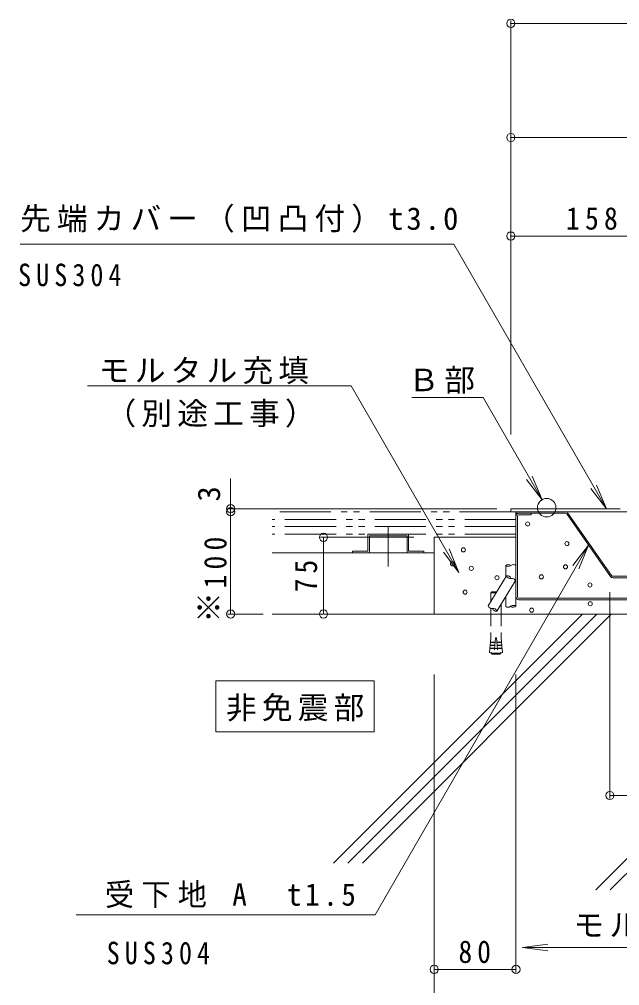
# Model space of a CAD drawing. Units: millimetres on the paper, enlarged 30 times, with parts at other scales. Extents: x -11530 to -200, y -4651 to 3587.
# Drawn here: x -11522 to -9760, y -3076 to -242 of the extents above; entities that cross this region are included whole.
import ezdxf
from ezdxf.enums import TextEntityAlignment as Align

# ---------------------------------------------------------------- set-up
doc = ezdxf.new("R2010")
doc.units = ezdxf.units.MM
doc.header["$LTSCALE"] = 30
doc.header["$PDMODE"] = 32
doc.header["$PDSIZE"] = 24
doc.linetypes.add('DASHED1', pattern=[1.8, 1.2, -0.6])
doc.linetypes.add('DOUBLE_CHAIN1', pattern=[8.8, 5, -1, 0.6, -0.6, 0.6, -1])
for name, color, linetype, lineweight in [('1-0_1-0ﾚｲﾔ', 6, 'Continuous', 5), ('1-1_1-1ﾚｲﾔ', 4, 'Continuous', 9), ('1-3_1-3ﾚｲﾔ', 4, 'Continuous', 9), ('1-4_1-4ﾚｲﾔ', 7, 'Continuous', 9), ('1-5_1-5ﾚｲﾔ', 7, 'Continuous', 9), ('1-6_1-6ﾚｲﾔ', 7, 'DASHED1', 9), ('1-9_12-001', 6, 'DOUBLE_CHAIN1', 5), ('1-A_12-102', 3, 'DOUBLE_CHAIN1', 9)]:
    doc.layers.add(name, color=color, linetype=linetype, lineweight=lineweight)
doc.styles.add('ＭＳ ゴシック', font='')
doc.styles.get('ＭＳ ゴシック').set_extended_font_data('MS Gothic')

msp = doc.modelspace()

# ---------------------------------------------------------------- linework, layer by layer
at = {"layer": '1-0_1-0ﾚｲﾔ'}
for p, q in [((-10304.01, -1986.24), (-10304.01, -1761.24)), ((-10064.12, -1761.24), (-10304.01, -1761.24)), ((-10779.59, -1806.24), (-10304.01, -1806.24)), ((-7604.14, -1986.24), (-10779.59, -1986.24)), ((-9869.1, -1986.24), (-10599.78, -2716.93)), ((-9826.67, -1986.24), (-10557.35, -2716.93)), ((-9784.25, -1986.24), (-10514.93, -2716.93)), ((-9829.62, -2795.3), (-9020.57, -1986.24)), ((-9787.2, -2795.3), (-8978.14, -1986.24))]:
    msp.add_line(p, q, dxfattribs=at)
for centre in [(-10029.65, -1721.83), (-9914.55, -1779.71), (-10218.26, -1798.03), (-10250.32, -1839.07), (-9918.59, -1847.68), (-10195.14, -1852.21), (-10119.71, -1879.89), (-9989.64, -1877.25), (-9846.91, -1901), (-10213.28, -1922.2), (-9845.92, -1955.98), (-10018, -1974.98)]:
    msp.add_circle(centre, 6, dxfattribs=at)
at = {"layer": '1-1_1-1ﾚｲﾔ'}
for p, q in [((-9918.8, -1686.24), (-10064.12, -1686.24)), ((-10064.12, -1690.74), (-10064.12, -1686.24)), ((-9918.8, -1690.74), (-10064.12, -1690.74)), ((-9915.11, -1692.66), (-9786.81, -1875.9)), ((-9911.43, -1690.08), (-9783.12, -1873.32)), ((-9779.43, -1875.24), (-9473.3, -1875.24)), ((-9779.43, -1879.74), (-9473.14, -1879.74))]:
    msp.add_line(p, q, dxfattribs=at)
at = {"layer": '1-1_1-1ﾚｲﾔ', "color": 7}
for p, q in [((-10064.12, -1699.74), (-10064.12, -1935.24)), ((-10059.62, -1699.74), (-10059.62, -1935.24)), ((-10055.12, -1695.24), (-10019.12, -1695.24)), ((-10019.12, -1690.74), (-10019.12, -1695.24)), ((-9477.64, -1939.74), (-10055.12, -1939.74)), ((-10055.12, -1944.24), (-9477.64, -1944.24))]:
    msp.add_line(p, q, dxfattribs=at)
for centre, radius, start, end in [((-10055.12, -1699.74), 9, 90.00002, 180), ((-10055.12, -1699.74), 4.5, 90.00002, 180), ((-10055.12, -1935.24), 9, 180, 270), ((-10055.12, -1935.24), 4.5, 180, 270)]:
    msp.add_arc(centre, radius, start, end, dxfattribs=at)
at = {"layer": '1-1_1-1ﾚｲﾔ'}
for centre, radius, start, end in [((-9918.8, -1695.24), 9, 35, 90.00003), ((-9918.8, -1695.24), 4.5, 35, 90.00003), ((-9779.43, -1870.74), 9, 215, 270), ((-9779.43, -1870.74), 4.5, 215, 270)]:
    msp.add_arc(centre, radius, start, end, dxfattribs=at)
at = {"layer": '1-3_1-3ﾚｲﾔ'}
for p, q in [((-10073.31, -1677.24), (-10079.31, -1677.24)), ((-10079.31, -1686.24), (-10079.31, -1677.24)), ((-10079.31, -1686.24), (-9605.31, -1686.24)), ((-10071.81, -1677.99), (-10073.31, -1677.24)), ((-10065.81, -1677.99), (-10071.81, -1677.99)), ((-10065.81, -1677.99), (-10064.31, -1677.24)), ((-10055.31, -1677.24), (-10064.31, -1677.24)), ((-10053.81, -1677.99), (-10055.31, -1677.24)), ((-10047.81, -1677.99), (-10053.81, -1677.99)), ((-10047.81, -1677.99), (-10046.31, -1677.24)), ((-10037.31, -1677.24), (-10046.31, -1677.24)), ((-10035.81, -1677.99), (-10037.31, -1677.24)), ((-10029.81, -1677.99), (-10035.81, -1677.99)), ((-10029.81, -1677.99), (-10028.31, -1677.24)), ((-10019.31, -1677.24), (-10028.31, -1677.24)), ((-10017.81, -1677.99), (-10019.31, -1677.24)), ((-10011.81, -1677.99), (-10017.81, -1677.99)), ((-10011.81, -1677.99), (-10010.31, -1677.24)), ((-10001.31, -1677.24), (-10010.31, -1677.24)), ((-9999.81, -1677.99), (-10001.31, -1677.24)), ((-9993.81, -1677.99), (-9999.81, -1677.99)), ((-9993.81, -1677.99), (-9992.31, -1677.24)), ((-9983.31, -1677.24), (-9992.31, -1677.24)), ((-9981.81, -1677.99), (-9983.31, -1677.24)), ((-9975.81, -1677.99), (-9981.81, -1677.99)), ((-9975.81, -1677.99), (-9974.31, -1677.24)), ((-9965.31, -1677.24), (-9974.31, -1677.24)), ((-9963.81, -1677.99), (-9965.31, -1677.24)), ((-9957.81, -1677.99), (-9963.81, -1677.99)), ((-9957.81, -1677.99), (-9956.31, -1677.24)), ((-9947.31, -1677.24), (-9956.31, -1677.24)), ((-9945.81, -1677.99), (-9947.31, -1677.24)), ((-9939.81, -1677.99), (-9945.81, -1677.99)), ((-9939.81, -1677.99), (-9938.31, -1677.24)), ((-9929.31, -1677.24), (-9938.31, -1677.24)), ((-9927.81, -1677.99), (-9929.31, -1677.24)), ((-9921.81, -1677.99), (-9927.81, -1677.99)), ((-9921.81, -1677.99), (-9920.31, -1677.24)), ((-9911.31, -1677.24), (-9920.31, -1677.24)), ((-9909.81, -1677.99), (-9911.31, -1677.24)), ((-9903.81, -1677.99), (-9909.81, -1677.99)), ((-9903.81, -1677.99), (-9902.31, -1677.24)), ((-9893.31, -1677.24), (-9902.31, -1677.24)), ((-9891.81, -1677.99), (-9893.31, -1677.24)), ((-9885.81, -1677.99), (-9891.81, -1677.99)), ((-9885.81, -1677.99), (-9884.31, -1677.24)), ((-9875.31, -1677.24), (-9884.31, -1677.24)), ((-9873.81, -1677.99), (-9875.31, -1677.24)), ((-9867.81, -1677.99), (-9873.81, -1677.99)), ((-9867.81, -1677.99), (-9866.31, -1677.24)), ((-9857.31, -1677.24), (-9866.31, -1677.24)), ((-9855.81, -1677.99), (-9857.31, -1677.24)), ((-9849.81, -1677.99), (-9855.81, -1677.99)), ((-9849.81, -1677.99), (-9848.31, -1677.24)), ((-9839.31, -1677.24), (-9848.31, -1677.24)), ((-9837.81, -1677.99), (-9839.31, -1677.24)), ((-9831.81, -1677.99), (-9837.81, -1677.99)), ((-9831.81, -1677.99), (-9830.31, -1677.24)), ((-9821.31, -1677.24), (-9830.31, -1677.24)), ((-9819.81, -1677.99), (-9821.31, -1677.24)), ((-9813.81, -1677.99), (-9819.81, -1677.99)), ((-9813.81, -1677.99), (-9812.31, -1677.24)), ((-9803.31, -1677.24), (-9812.31, -1677.24)), ((-9801.81, -1677.99), (-9803.31, -1677.24)), ((-9795.81, -1677.99), (-9801.81, -1677.99)), ((-9795.81, -1677.99), (-9794.31, -1677.24)), ((-9785.31, -1677.24), (-9794.31, -1677.24)), ((-9783.81, -1677.99), (-9785.31, -1677.24)), ((-9777.81, -1677.99), (-9783.81, -1677.99)), ((-9777.81, -1677.99), (-9776.31, -1677.24)), ((-9767.31, -1677.24), (-9776.31, -1677.24)), ((-9765.81, -1677.99), (-9767.31, -1677.24)), ((-9759.81, -1677.99), (-9765.81, -1677.99)), ((-9759.81, -1677.99), (-9758.31, -1677.24))]:
    msp.add_line(p, q, dxfattribs=at)
at = {"layer": '1-4_1-4ﾚｲﾔ'}
for p, q in [((-10079.14, -244.72), (-10079.14, -1459.67)), ((-5504.14, -253.72), (-10079.14, -253.72)), ((-5519.14, -588.24), (-10079.14, -588.24)), ((-9605.01, -877.59), (-10079.14, -877.59)), ((-10901.5, -1677.24), (-10901.5, -1589.1)), ((-10910.5, -1677.24), (-10119.9, -1677.24)), ((-10901.5, -1677.24), (-10901.5, -1686.24)), ((-10901.5, -1686.24), (-10901.5, -1986.24)), ((-10637.84, -1761.24), (-10364.01, -1761.24)), ((-10628.84, -1761.24), (-10628.84, -1986.24)), ((-9788.31, -2527.63), (-9788.31, -1921.74)), ((-10910.5, -1986.24), (-10805.76, -1986.24)), ((-10304.01, -3333.58), (-10304.01, -2164.05)), ((-10064.12, -3037.75), (-10064.12, -2164.05)), ((-9638.31, -2518.63), (-9788.31, -2518.63)), ((-10044.78, -2964.38), (-9970.42, -2954.59)), ((-10044.78, -2964.38), (-9970.42, -2974.17)), ((-10044.78, -2964.38), (-9083.11, -2964.38)), ((-10304.01, -3028.75), (-10064.12, -3028.75))]:
    msp.add_line(p, q, dxfattribs=at)
for p in [(-10079.14, -253.72), (-10079.14, -588.24), (-10079.14, -877.59), (-10901.5, -1677.24), (-10901.5, -1686.24), (-10628.84, -1761.24), (-10901.5, -1986.24), (-10628.84, -1986.24), (-9788.31, -2518.63), (-10304.01, -3028.75), (-10064.12, -3028.75)]:
    msp.add_point(p, dxfattribs=at)
at = {"layer": '1-5_1-5ﾚｲﾔ'}
for p, q in [((-11519.4, -901.69), (-10246.48, -901.69)), ((-9798.71, -1677.24), (-10246.48, -901.69)), ((-11321.76, -1317.14), (-10547.58, -1317.14)), ((-10231.54, -1864.54), (-10547.58, -1317.14)), ((-10370.06, -1351.3), (-10160.25, -1351.3)), ((-9987.3, -1650.85), (-10160.25, -1351.3)), ((-9987.3, -1650.85), (-10016.01, -1581.56)), ((-9987.3, -1650.85), (-10032.96, -1591.35)), ((-9798.71, -1677.24), (-9827.41, -1607.95)), ((-9798.71, -1677.24), (-9844.37, -1617.74)), ((-9850.96, -1784.28), (-10476.98, -2868.59)), ((-9850.96, -1784.28), (-9896.62, -1843.78)), ((-9850.96, -1784.28), (-9879.66, -1853.57)), ((-10231.54, -1864.54), (-10277.2, -1805.04)), ((-10231.54, -1864.54), (-10260.24, -1795.25)), ((-10945.23, -2181.82), (-10480.23, -2181.82)), ((-10480.23, -2181.82), (-10480.23, -2331.82)), ((-11354.7, -2868.59), (-10476.98, -2868.59))]:
    msp.add_line(p, q, dxfattribs=at)
msp.add_lwpolyline([(-10945.23, -2181.82), (-10945.23, -2331.82), (-10480.23, -2331.82)], dxfattribs=at)
msp.add_circle((-9973.73, -1674.36), 27.14, dxfattribs=at)
at = {"layer": '1-6_1-6ﾚｲﾔ', "linetype": 'Continuous'}
for p, q in [((-10094.11, -1843.7), (-10094.11, -1878.37)), ((-10064.12, -1843.6), (-10064.12, -1963.61)), ((-10145.97, -1961.99), (-10091.39, -1873.98)), ((-10120.47, -1977.8), (-10065.9, -1889.79)), ((-10137.8, -1923.89), (-10134.8, -1920.89)), ((-10137.8, -1923.89), (-10137.8, -1948.83)), ((-10122.34, -1923.89), (-10137.8, -1923.89)), ((-10120.48, -1920.89), (-10134.8, -1920.89)), ((-10094.11, -1935.3), (-10094.11, -1963.71)), ((-10137.8, -1970.21), (-10137.8, -1986.24)), ((-10107.8, -1957.37), (-10107.8, -1986.24))]:
    msp.add_line(p, q, dxfattribs=at)
at = {"layer": '1-6_1-6ﾚｲﾔ'}
for p, q in [((-10137.8, -1986.24), (-10137.8, -2055.3)), ((-10107.8, -1986.24), (-10107.8, -2055.3)), ((-10138.47, -2069.7), (-10138.87, -2067.42)), ((-10124.3, -2055.89), (-10128.26, -2100.72)), ((-10124.3, -2055.89), (-10121.3, -2055.89)), ((-10121.3, -2055.89), (-10117.34, -2100.72)), ((-10107.13, -2069.7), (-10106.73, -2067.42)), ((-10139.86, -2078.61), (-10140.46, -2085.35)), ((-10140.06, -2087.63), (-10140.46, -2085.35)), ((-10140.46, -2085.35), (-10127.01, -2086.53)), ((-10139.86, -2078.61), (-10126.41, -2079.8)), ((-10139.07, -2069.65), (-10139.67, -2076.38)), ((-10139.26, -2078.66), (-10139.67, -2076.38)), ((-10139.67, -2076.38), (-10126.22, -2077.57)), ((-10139.07, -2069.65), (-10125.62, -2070.83)), ((-10118.48, -2087.83), (-10127.12, -2087.83)), ((-10106.54, -2069.65), (-10119.98, -2070.83)), ((-10105.94, -2076.38), (-10119.39, -2077.57)), ((-10105.74, -2078.61), (-10119.19, -2079.8)), ((-10105.15, -2085.35), (-10118.6, -2086.53)), ((-10106.54, -2069.65), (-10105.94, -2076.38)), ((-10106.34, -2078.66), (-10105.94, -2076.38)), ((-10105.74, -2078.61), (-10105.15, -2085.35)), ((-10105.55, -2087.63), (-10105.15, -2085.35)), ((-10137.05, -2101.33), (-10137.05, -2102.53)), ((-10137.05, -2101.33), (-10108.55, -2101.33)), ((-10137.05, -2102.53), (-10108.55, -2102.53)), ((-10134.65, -2100.15), (-10134.65, -2101.33)), ((-10130.39, -2104.33), (-10115.21, -2104.33)), ((-10110.95, -2100.15), (-10110.95, -2101.33)), ((-10108.55, -2101.33), (-10108.55, -2102.53))]:
    msp.add_line(p, q, dxfattribs=at)
for points in [[(-10137.8, -2055.3), (-10138.87, -2067.42), (-10125.43, -2068.6)], [(-10107.8, -2055.3), (-10106.73, -2067.42), (-10120.18, -2068.6)], [(-10127.21, -2088.76), (-10140.65, -2087.58), (-10141.71, -2099.53), (-10128.26, -2100.72)], [(-10118.4, -2088.76), (-10104.95, -2087.58), (-10103.9, -2099.53), (-10117.34, -2100.72)]]:
    msp.add_lwpolyline(points, dxfattribs=at)
at = {"layer": '1-6_1-6ﾚｲﾔ', "linetype": 'Continuous'}
for centre, radius, start, end in [((-10086.58, -1853.05), 12, 51.51605, 128.85868), ((-10071.58, -1853), 12, 51.50837, 128.86827), ((-10086.64, -1834.31), 12, 231.51605, 308.86826), ((-10089.44, -1885.06), 11.25, 16.38664, 100.00665), ((-10080.6, -1870.81), 11.25, 196.38665, 280.00665), ((-10076.69, -1892.97), 11.25, 16.386, 100.00665), ((-10135.18, -1958.82), 11.25, 196.38664, 280.00665), ((-10131.27, -1980.98), 11.25, 16.38664, 100.00665), ((-10122.43, -1966.73), 11.25, 196.38664, 280.00665), ((-10086.64, -1954.31), 12, 231.51605, 308.86749), ((-10071.65, -1954.26), 12, 231.51605, 308.87909), ((-10071.58, -1973), 12, 51.50837, 128.86826)]:
    msp.add_arc(centre, radius, start, end, dxfattribs=at)
at = {"layer": '1-6_1-6ﾚｲﾔ'}
for start, end in [(250.16664, 259.59018), (280.40982, 289.83336)]:
    msp.add_arc((-10122.8, -2063.02), 42, start, end, dxfattribs=at)
at = {"layer": '1-9_12-001'}
for p, q in [((-10439.01, -1728.1), (-10439.01, -1847)), ((-10499.01, -1752.24), (-10499.01, -1801.44)), ((-10379.01, -1752.24), (-10499.01, -1752.24)), ((-10494.21, -1757.04), (-10383.81, -1757.04)), ((-10494.21, -1757.04), (-10494.21, -1806.24)), ((-10383.81, -1757.04), (-10383.81, -1806.24)), ((-10379.01, -1752.24), (-10379.01, -1801.44)), ((-10544.01, -1801.44), (-10544.01, -1806.24)), ((-10499.01, -1801.44), (-10544.01, -1801.44)), ((-10494.21, -1806.24), (-10544.01, -1806.24)), ((-10334.01, -1806.24), (-10383.81, -1806.24)), ((-10379.01, -1801.44), (-10334.01, -1801.44)), ((-10334.01, -1801.44), (-10334.01, -1806.24))]:
    msp.add_line(p, q, dxfattribs=at)
at = {"layer": '1-A_12-102'}
for p, q in [((-10079.31, -1686.24), (-10779.59, -1686.24)), ((-10064.12, -1708.74), (-10779.59, -1708.74)), ((-10064.12, -1729.74), (-10779.59, -1729.74))]:
    msp.add_line(p, q, dxfattribs=at)
msp.add_lwpolyline([(-10064.12, -1686.24), (-10064.12, -1752.24), (-10779.59, -1752.24)], dxfattribs=at)

# ---------------------------------------------------------------- texts
at = {"layer": '1-4_1-4ﾚｲﾔ', "style": 'ＭＳ ゴシック'}
for s, p in [('3', (-10912.78, -1656.27)), ('※', (-10912.78, -2011.73))]:
    msp.add_text(s, height=65.98, rotation=90, dxfattribs=at).set_placement(p, align=Align.BOTTOM_LEFT)
at = {"layer": '1-4_1-4ﾚｲﾔ', "char_height": 65.98, "attachment_point": 7, "style": 'ＭＳ ゴシック'}
for s, insert in [('\\T1.38;\\W0.9;158', (-9917.08, -859.59)), ('\\T1.36;\\W0.9;80', (-10232.81, -3010.75))]:
    msp.add_mtext(s, dxfattribs=dict(at, insert=insert))
at = {"layer": '1-4_1-4ﾚｲﾔ', "char_height": 65.98, "attachment_point": 7, "rotation": 90, "style": 'ＭＳ ゴシック'}
for s, insert in [('\\T1.38;\\W0.9;100', (-10912.78, -1911.24)), ('\\T1.36;\\W0.9;75', (-10646.84, -1922.49))]:
    msp.add_mtext(s, dxfattribs=dict(at, insert=insert))
at = {"layer": '1-5_1-5ﾚｲﾔ', "char_height": 65.98, "attachment_point": 7, "style": 'ＭＳ ゴシック'}
for s, insert in [('\\T1.2;先端カバー（凹凸付）t3.0', (-11519.4, -867.68)), ('\\T1.39;\\W0.85;SUS304', (-11525.36, -1025.49)), ('\\T1.17;モルタル充填', (-11288.09, -1312.03)), ('\\T1.17;Ｂ部', (-10379.55, -1339.83)), ('\\T1.17;（別途工事）', (-11268.72, -1439.2)), ('\\T1.17;非免震部', (-10915.23, -2301.82)), ('\\T1.25;\\W0.95;受下地\\~A\u3000t1.5', (-11270.55, -2848.91)), ('\\T1.17;モルタル必要です', (-9895.01, -2938.76)), ('\\T1.39;\\W0.85;SUS304', (-11265.29, -3014.58))]:
    msp.add_mtext(s, dxfattribs=dict(at, insert=insert))

doc.saveas('drawing.dxf')
